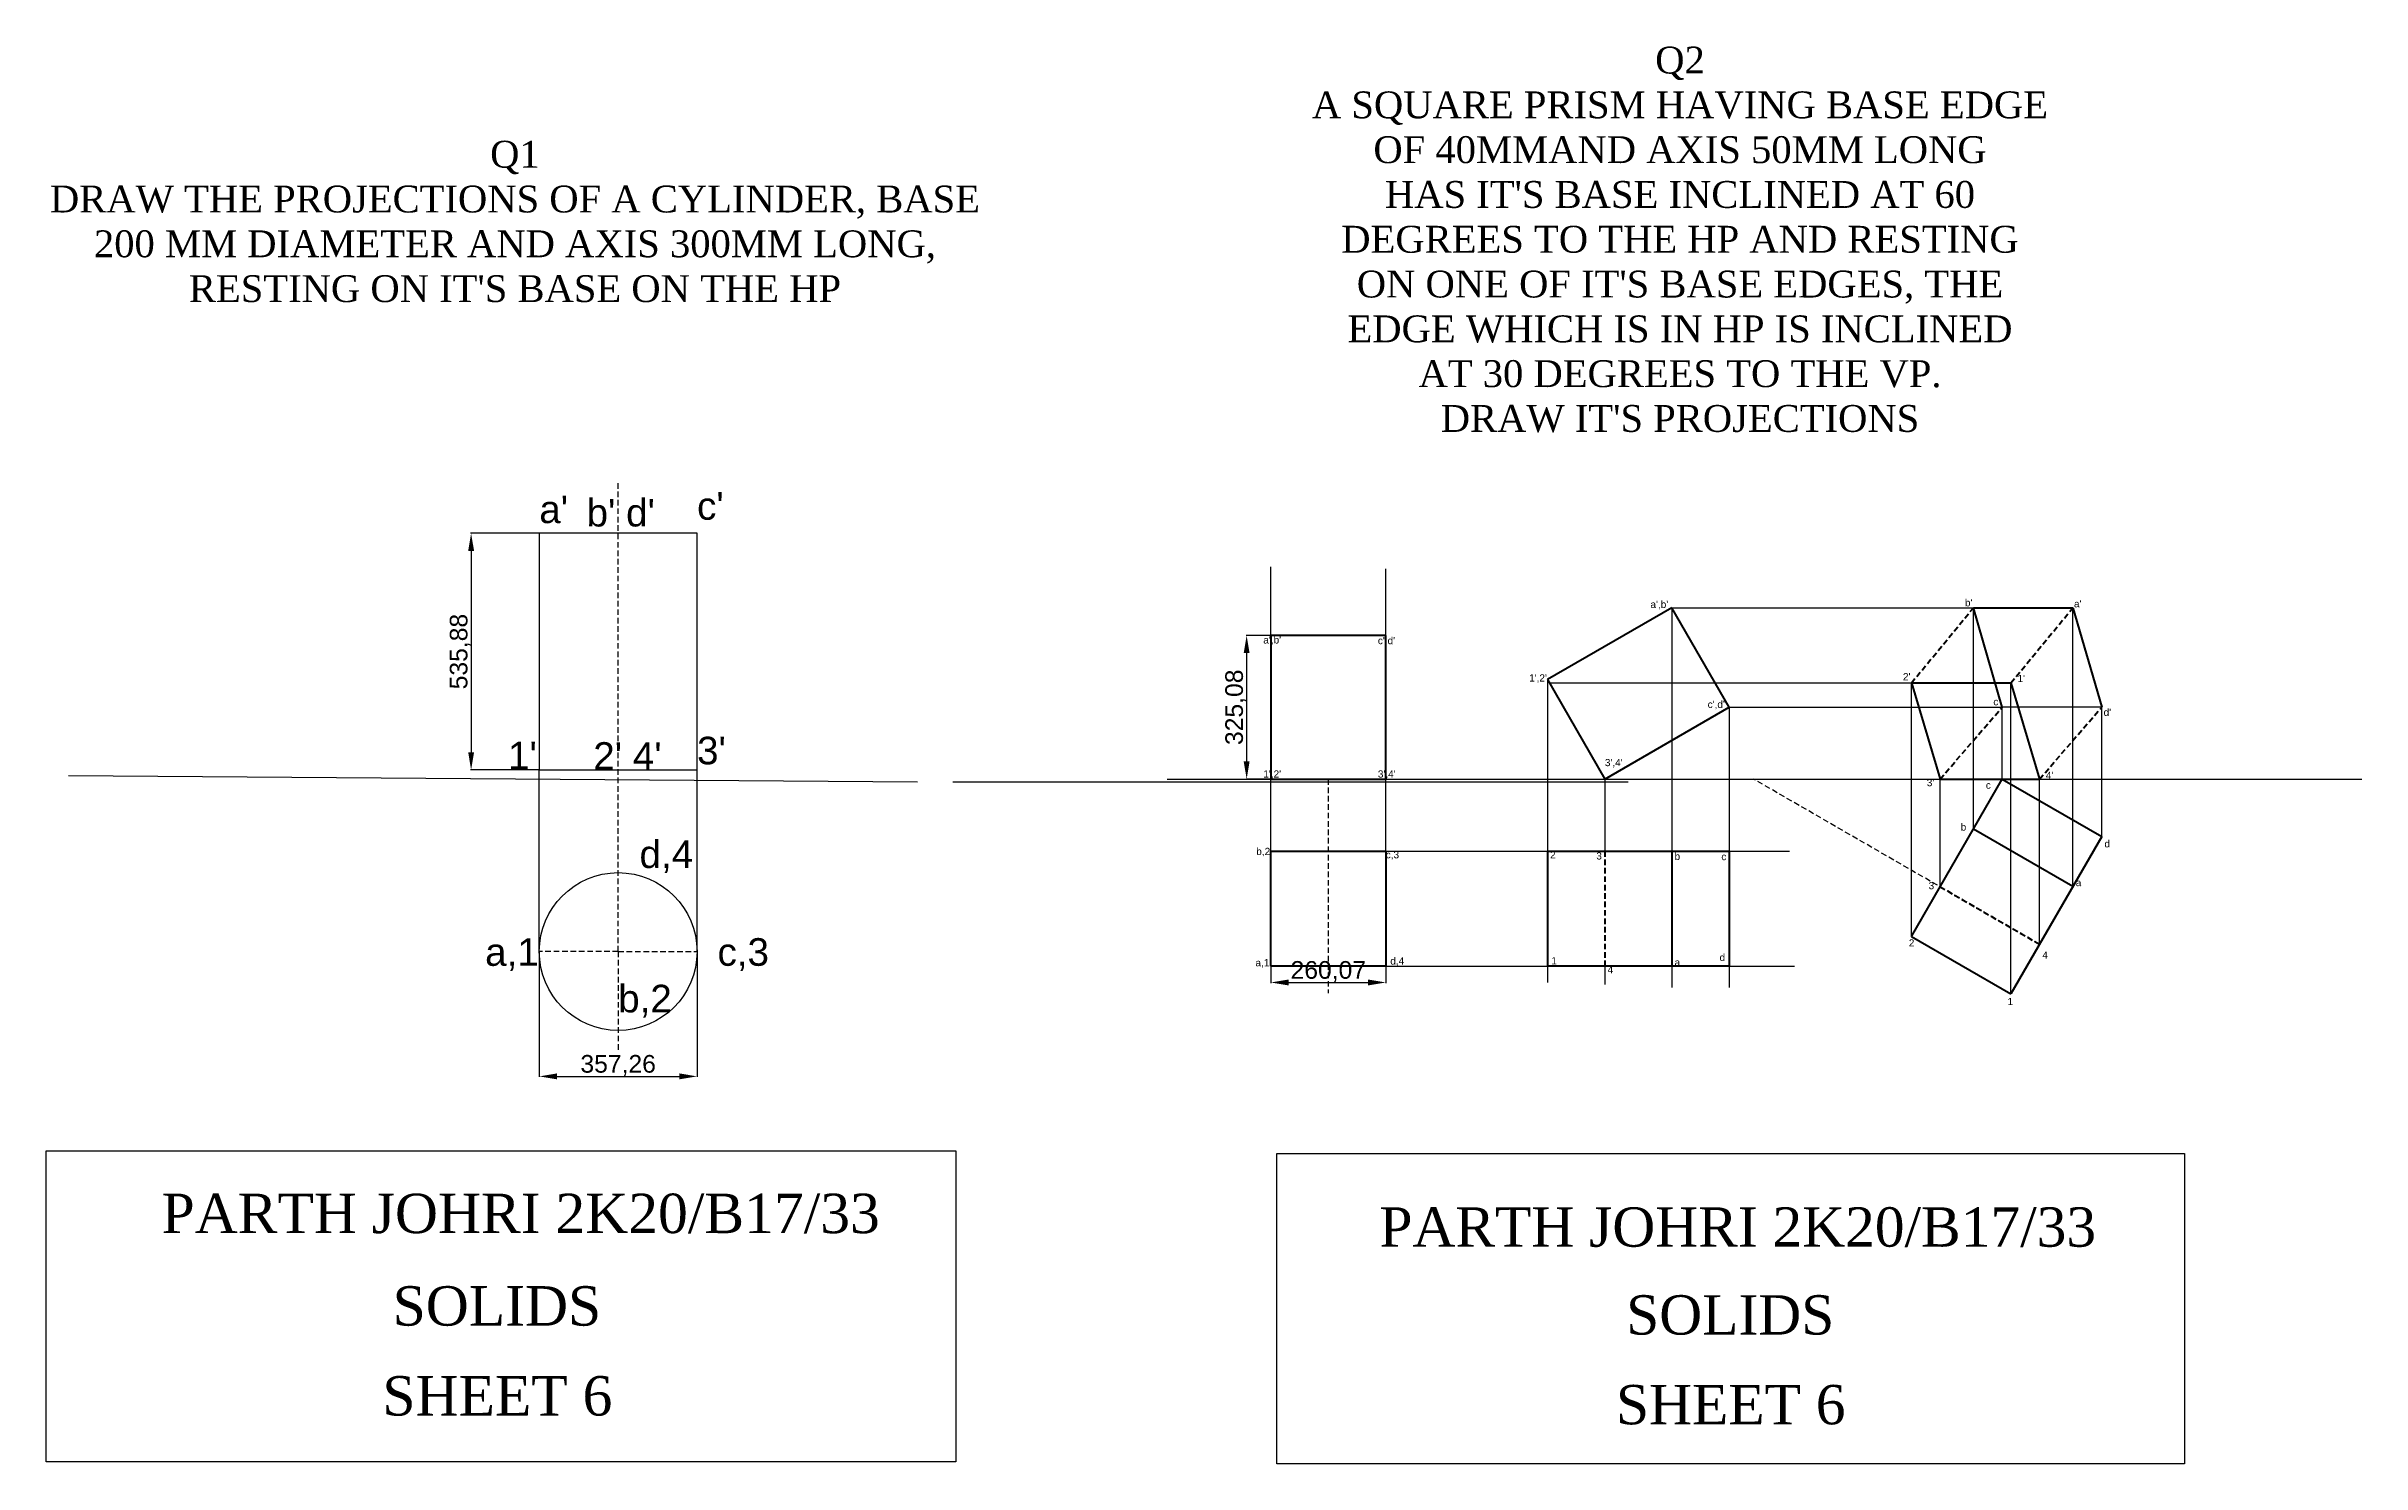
# Model space of a CAD drawing. Header units: millimetres. Extents: x 833 to 6076, y 463 to 3672.
import ezdxf

# ---------------------------------------------------------------- set-up
doc = ezdxf.new("R2010")
doc.units = ezdxf.units.MM
doc.linetypes.add('DASHED', pattern=[19.05, 12.7, -6.35])
doc.styles.get("Standard").update_dxf_attribs({"font": 'Arial.ttf'})
doc.dimstyles.new('ISO-25', dxfattribs={"dimtxt": 40, "dimasz": 40, "dimexe": 1.25, "dimexo": 0.625, "dimtad": 1, "dimtxsty": 'Standard', "dimcen": 2.5, "dimadec": 0, "dimazin": 0, "dimtfac": 1, "dimtmove": 0, "dimatfit": 3, "dimfxl": 1, "dimarcsym": 0})

# ---------------------------------------------------------------- blocks, each defined once
blk = doc.blocks.new('*D1')
at = {"color": 0, "lineweight": -2, "transparency": 16777216}
for p, q in [((1949.2, 1621.5), (1949.2, 1338.3)), ((2306.5, 1621.5), (2306.5, 1338.3)), ((1989.2, 1339.6), (2266.5, 1339.6))]:
    blk.add_line(p, q, dxfattribs=at)
at = {"color": 0, "transparency": 16777216}
for points in [[(1989.2, 1346.3), (1989.2, 1332.9), (1949.2, 1339.6)], [(2266.5, 1346.3), (2266.5, 1332.9), (2306.5, 1339.6)]]:
    blk.add_solid(points, dxfattribs=at)
at = {"layer": 'Defpoints', "color": 0, "transparency": 16777216}
for p in [(1949.2, 1622.2), (2306.5, 1622.2), (2306.5, 1339.6)]:
    blk.add_point(p, dxfattribs=at)
at = {"color": 0, "transparency": 16777216, "insert": (2127.8, 1364.3), "char_height": 40, "attachment_point": 5}
blk.add_mtext('357,26', dxfattribs=at)
blk = doc.blocks.new('*D2')
at = {"color": 0, "lineweight": -2, "transparency": 16777216}
for p, q in [((1948.6, 2569.3), (1793.6, 2569.3)), ((1794.8, 2529.3), (1794.8, 2073.4)), ((1948.6, 2033.4), (1793.6, 2033.4))]:
    blk.add_line(p, q, dxfattribs=at)
at = {"color": 0, "transparency": 16777216}
for points in [[(1788.2, 2529.3), (1801.5, 2529.3), (1794.8, 2569.3)], [(1788.2, 2073.4), (1801.5, 2073.4), (1794.8, 2033.4)]]:
    blk.add_solid(points, dxfattribs=at)
at = {"layer": 'Defpoints', "color": 0, "transparency": 16777216}
for p in [(1949.2, 2569.3), (1794.8, 2033.4), (1949.2, 2033.4)]:
    blk.add_point(p, dxfattribs=at)
at = {"color": 0, "transparency": 16777216, "insert": (1770.2, 2301.3), "char_height": 40, "attachment_point": 5, "rotation": 90}
blk.add_mtext('535,88', dxfattribs=at)
blk = doc.blocks.new('*D4')
at = {"color": 0, "lineweight": -2, "transparency": 16777216}
for p, q in [((3605.9, 1588.9), (3605.9, 1551)), ((3865.9, 1588.9), (3865.9, 1551)), ((3645.9, 1552.2), (3825.9, 1552.2))]:
    blk.add_line(p, q, dxfattribs=at)
at = {"color": 0, "transparency": 16777216}
for points in [[(3645.9, 1558.9), (3645.9, 1545.5), (3605.9, 1552.2)], [(3825.9, 1558.9), (3825.9, 1545.5), (3865.9, 1552.2)]]:
    blk.add_solid(points, dxfattribs=at)
at = {"layer": 'Defpoints', "color": 0, "transparency": 16777216}
for p in [(3605.9, 1589.5), (3865.9, 1589.5), (3865.9, 1552.2)]:
    blk.add_point(p, dxfattribs=at)
at = {"color": 0, "transparency": 16777216, "insert": (3735.9, 1576.9), "char_height": 40, "attachment_point": 5}
blk.add_mtext('260,07', dxfattribs=at)
blk = doc.blocks.new('*D5')
at = {"color": 0, "lineweight": -2, "transparency": 16777216}
for p, q in [((3605.2, 2337.8), (3549.7, 2337.8)), ((3551, 2297.8), (3551, 2052.7)), ((3605.2, 2012.7), (3549.7, 2012.7))]:
    blk.add_line(p, q, dxfattribs=at)
at = {"color": 0, "transparency": 16777216}
for points in [[(3544.3, 2297.8), (3557.6, 2297.8), (3551, 2337.8)], [(3544.3, 2052.7), (3557.6, 2052.7), (3551, 2012.7)]]:
    blk.add_solid(points, dxfattribs=at)
at = {"layer": 'Defpoints', "color": 0, "transparency": 16777216}
for p in [(3605.9, 2337.8), (3551, 2012.7), (3605.9, 2012.7)]:
    blk.add_point(p, dxfattribs=at)
at = {"color": 0, "transparency": 16777216, "insert": (3526.3, 2175.2), "char_height": 40, "attachment_point": 5, "rotation": 90}
blk.add_mtext('325,08', dxfattribs=at)

msp = doc.modelspace()

# ---------------------------------------------------------------- linework, layer by layer
at = {"linetype": 'DASHED'}
for p, q in [((2127.849, 1622.173), (2127.849, 2685.737)), ((3735.904, 2012.707), (3735.904, 1527.822)), ((5346.39, 1638.818), (4698.796, 2012.707)), ((2127.849, 1622.173), (1949.221, 1622.173)), ((2127.849, 1622.173), (2306.477, 1622.173)), ((2127.849, 1622.173), (2127.849, 1395.427))]:
    msp.add_line(p, q, dxfattribs=at)
for p, q in [((2306.477, 2569.252), (1949.221, 2569.252)), ((1949.221, 2569.252), (1949.221, 2033.368)), ((2306.477, 2033.368), (2306.477, 2569.252)), ((3605.872, 2337.788), (3605.872, 2492.946)), ((3865.937, 2337.788), (3865.937, 2488.561)), ((4513.636, 2400.471), (4513.636, 1849.547)), ((4513.636, 2400.471), (5196.915, 2400.471)), ((5196.915, 1900.051), (5196.915, 2400.471)), ((5422.138, 1770.018), (5422.138, 2400.471)), ((4232.107, 2237.93), (4232.107, 1849.547)), ((4236.56, 2230.218), (5056.15, 2230.218)), ((5056.15, 2012.707), (5056.15, 2230.218)), ((5281.374, 2012.707), (5281.374, 2230.218)), ((4643.669, 2175.248), (4643.669, 1849.547)), ((4643.669, 2175.248), (5261.931, 2175.248)), ((5261.931, 2012.662), (5261.931, 2175.248)), ((5487.155, 2175.248), (5261.931, 2175.248)), ((5487.155, 1882.63), (5487.155, 2175.248)), ((883.183, 2020.686), (2805.916, 2006.757)), ((1949.221, 1622.173), (1949.221, 2033.368)), ((1949.221, 2033.368), (2306.477, 2033.368)), ((2306.477, 1622.173), (2306.477, 2033.368)), ((2885.524, 2006.757), (4415.142, 2006.757)), ((3370.939, 2012.707), (3605.872, 2012.707)), ((3605.872, 1849.547), (3605.872, 2012.707)), ((3865.937, 1849.547), (3865.937, 2012.707)), ((3865.937, 2012.707), (5056.15, 2012.707)), ((4362.14, 2012.707), (4362.14, 1849.547)), ((4362.14, 2012.707), (5056.15, 2012.707)), ((5056.15, 1656.239), (5056.15, 2012.707)), ((5056.15, 2012.707), (5121.167, 2012.707)), ((5121.167, 1768.851), (5121.167, 2012.707)), ((5281.374, 1526.207), (5281.374, 2012.707)), ((5346.39, 1638.818), (5346.39, 2012.707)), ((5346.39, 2012.707), (6075.961, 2012.707)), ((5346.39, 2012.707), (6075.961, 2012.707)), ((3865.937, 1849.547), (4232.107, 1849.547)), ((4643.669, 1849.547), (4780.525, 1849.547)), ((3865.937, 1589.482), (4362.14, 1589.482)), ((4232.107, 1589.482), (4232.107, 1552.151)), ((4362.14, 1589.482), (4362.14, 1547.765)), ((4513.636, 1589.482), (4513.636, 1541.186)), ((4643.669, 1589.482), (4643.669, 1541.186)), ((4643.669, 1589.482), (4791.503, 1589.482))]:
    msp.add_line(p, q)
at = {"lineweight": 211}
for p, q in [((4513.636, 2400.471), (4232.107, 2237.93)), ((4643.669, 2175.248), (4513.636, 2400.471)), ((5196.915, 2400.471), (5422.138, 2400.471)), ((5261.931, 2175.248), (5196.915, 2400.471)), ((5422.138, 2400.471), (5487.155, 2175.248)), ((3865.937, 2337.788), (3605.872, 2337.788)), ((3605.872, 2337.788), (3605.872, 2012.707)), ((3865.937, 2012.707), (3865.937, 2337.788)), ((4232.107, 2237.93), (4362.14, 2012.707)), ((5056.15, 2230.218), (5281.374, 2230.218)), ((5056.15, 2230.218), (5121.167, 2012.707)), ((5281.374, 2230.218), (5346.39, 2012.707)), ((4362.14, 2012.707), (4643.669, 2175.248)), ((3605.872, 2012.707), (3865.937, 2012.707)), ((5056.15, 1656.239), (5261.931, 2012.662)), ((5121.167, 2012.707), (5346.39, 2012.707)), ((5261.931, 2012.662), (5487.155, 1882.63)), ((5196.915, 1900.051), (5422.138, 1770.018)), ((3605.872, 1589.482), (3605.872, 1849.547)), ((3605.872, 1849.547), (3865.937, 1849.547)), ((3865.937, 1849.547), (3865.937, 1589.482)), ((4232.107, 1849.547), (4232.107, 1589.482)), ((4232.107, 1849.547), (4643.669, 1849.547)), ((4513.636, 1849.547), (4513.636, 1589.482)), ((4643.669, 1849.547), (4643.669, 1589.482)), ((5487.155, 1882.63), (5281.374, 1526.207)), ((5056.15, 1656.239), (5281.374, 1526.207)), ((3865.937, 1589.482), (3605.872, 1589.482)), ((4643.669, 1589.482), (4232.107, 1589.482))]:
    msp.add_line(p, q, dxfattribs=at)
at = {"linetype": 'DASHED', "lineweight": 211}
for p, q in [((5056.15, 2230.218), (5196.915, 2400.471)), ((5281.374, 2230.218), (5422.138, 2400.471)), ((5121.167, 2012.707), (5261.931, 2175.248)), ((5346.39, 2012.707), (5487.155, 2175.248)), ((4362.14, 1849.547), (4362.14, 1589.482)), ((5121.167, 1768.851), (5346.39, 1638.818))]:
    msp.add_line(p, q, dxfattribs=at)
for points in [[(832.855, 1170.951), (2892.785, 1170.951), (2892.785, 467.158), (832.855, 467.158)], [(3619.388, 1165.08), (5674.885, 1165.08), (5674.885, 462.801), (3619.388, 462.801)]]:
    msp.add_lwpolyline(points, close=True)
msp.add_circle((2127.849, 1622.173), 178.628)

# ---------------------------------------------------------------- texts
at = {"color": 7, "linetype": 'DASHED', "true_color": 0xffffff, "char_height": 60.840364, "attachment_point": 1}
for s, width, insert in [("\\pxqc;{\\fTimes New Roman|b0|i0|c0|p0;Q2\\PA SQUARE PRISM HAVING BASE EDGE \\POF 40MMAND AXIS 50MM LONG HAS IT'S BASE INCLINED AT 60 DEGREES TO THE HP AND RESTING ON ONE OF IT'S BASE EDGES, THE EDGE WHICH IS IN HP IS INCLINED AT 30 DEGREES TO THE VP. \\PDRAW IT'S PROJECTIONS}", 1590.71557, (3736.94, 3670.859)), ("\\pxqc;{\\fTimes New Roman|b0|i0|c0|p0;Q1 \\PDRAW THE PROJECTIONS OF A CYLINDER, BASE 200 MM DIAMETER AND AXIS 300MM LONG, RESTING ON IT'S BASE ON THE HP}", 2143.13978, (822.513, 3457.708))]:
    msp.add_mtext_dynamic_manual_height_columns(s, width=width, gutter_width=304.202, heights=[0], dxfattribs=dict(at, insert=insert))
at = {"attachment_point": 1}
for s, width, gutter_width, insert, char_height in [("a'", 180.42013, 543.389, (1949.221, 2654.64), 62.5197), ("b' d'", 180.42013, 543.389, (2056.298, 2647.053), 62.5197), ("c'", 180.42013, 543.389, (2306.477, 2662.227), 62.5197), ("a',b'", 299.71646, 1977.809, (4465.364, 2416.269), 16.2541), ("b'", 299.71646, 1977.809, (5177.517, 2419.94), 16.2541), ("a'", 299.71646, 1977.809, (5424.442, 2417.645), 16.2541), ("a',b'", 299.71646, 1977.809, (3588.722, 2335.874), 16.2541), ("c',d'", 299.71646, 1977.809, (3848.124, 2334.323), 16.2541), ("1',2'", 299.71646, 1977.809, (4190.59, 2249.754), 16.2541), ("2'", 299.71646, 1977.809, (5037.131, 2252.542), 16.2541), ("1'", 299.71646, 1977.809, (5296.482, 2248.491), 16.2541), ("c',d'", 299.71646, 1977.809, (4594.914, 2189.842), 16.2541), ("c'", 299.71646, 1977.809, (5241.821, 2195.797), 16.2541), ("d'", 299.71646, 1977.809, (5491.53, 2172.052), 16.2541), ("1'", 180.42013, 543.389, (1878.453, 2097.253), 62.5197), ("3'", 180.42013, 543.389, (2306.477, 2108.511), 62.5197), ("2' 4'", 180.42013, 543.389, (2071.486, 2096.144), 62.5197), ("3',4'", 299.71646, 1977.809, (4362.14, 2058.147), 16.2541), ("1',2'", 299.71646, 1977.809, (3588.722, 2032.243), 16.2541), ("3',4'", 299.71646, 1977.809, (3848.124, 2032.243), 16.2541), ("3'", 299.71646, 1977.809, (5091.143, 2012.707), 16.2541), (' c', 299.71646, 1977.809, (5218.528, 2007.134), 16.2541), ("4'", 299.71646, 1977.809, (5360.697, 2029.227), 16.2541), (' b', 299.71646, 1977.809, (5161.539, 1912.271), 16.2541), ('d,4', 180.42013, 543.389, (2176.152, 1873.89), 62.5197), ('b,2', 299.71646, 1977.809, (3572.764, 1857.015), 16.2541), ('c,3', 299.71646, 1977.809, (3865.937, 1849.547), 16.2541), (' 2', 299.71646, 1977.809, (4232.107, 1849.547), 16.2541), (' 3', 299.71646, 1977.809, (4336.465, 1846.829), 16.2541), (' b', 299.71646, 1977.809, (4513.636, 1845.87), 16.2541), (' c', 299.71646, 1977.809, (4619.621, 1845.306), 16.2541), (' d', 299.71646, 1977.809, (5487.155, 1874.325), 16.2541), (' a', 299.71646, 1977.809, (5422.138, 1786.538), 16.2541), (' 3', 299.71646, 1977.809, (5089.006, 1779.55), 16.2541), ('a,1', 180.42013, 543.389, (1826.588, 1652.402), 62.5197), ('c,3', 180.42013, 543.389, (2352.813, 1652.465), 62.5197), (' 2', 299.71646, 1977.809, (5044.105, 1649.902), 16.2541), ('a,1', 299.71646, 1977.809, (3570.824, 1605.074), 16.2541), ('d,4', 299.71646, 1977.809, (3876.241, 1609.018), 16.2541), ('1', 299.71646, 1977.809, (4240.907, 1609.455), 16.254), (' 4', 299.71646, 1977.809, (4362.14, 1589.482), 16.2541), (' a', 299.71646, 1977.809, (4513.636, 1605.802), 16.2541), (' d', 299.71646, 1977.809, (4615.557, 1616.961), 16.2541), (' 4', 299.71646, 1977.809, (5346.39, 1622.239), 16.2541), ('b,2', 180.42013, 543.389, (2127.849, 1547.03), 62.5197), ('1', 299.71646, 1977.809, (5273.791, 1517.093), 16.254), ('\\pxt1,20;{\\fTimes New Roman|b0|i0|c0|p0;PARTH JOHRI 2K20/B17/33}', 2700.02096, 446.57, (1093.859, 1074.098), 89.31392), ('\\pxt1,20;{\\fTimes New Roman|b0|i0|c0|p0;PARTH JOHRI 2K20/B17/33}', 2694.21121, 445.609, (3851.648, 1043.197), 89.12174), ('\\pxqc;{\\fTimes New Roman|b0|i0|c0|p0;SOLIDS}', 1716.60814, 446.57, (994.936, 864.705), 89.31392), ('\\pxqc;{\\fTimes New Roman|b0|i0|c0|p0;SOLIDS}', 1712.91445, 445.609, (3789.519, 844.259), 89.12174), ('\\pxqc,t7;{\\fTimes New Roman|b0|i0|c0|p0;SHEET 6}', 1134.70708, 446.57, (1286.955, 661.128), 89.31392), ('{\\fTimes New Roman|b0|i0|c0|p0;SHEET 6}', 1132.26548, 445.609, (4387.371, 641.12), 89.12174)]:
    msp.add_mtext_dynamic_manual_height_columns(s, width=width, gutter_width=gutter_width, heights=[0], dxfattribs=dict(at, insert=insert, char_height=char_height))

# ---------------------------------------------------------------- dimensions: what is measured, and where the dimension line sits
for base, p1, p2, picture, middle in [((1794.822, 2033.368), (1949.221, 2569.252), (1949.221, 2033.368), '*D2', (1770.158, 2301.31)), ((3550.97, 2012.707), (3605.872, 2337.788), (3605.872, 2012.707), '*D5', (3526.307, 2175.248))]:
    dim = msp.add_linear_dim(base=base, p1=p1, p2=p2, angle=90, dimstyle='ISO-25')
    dim.commit()
    dim.dimension.update_dxf_attribs({"geometry": picture, "text_midpoint": middle})
for base, p1, p2, picture, middle in [((2306.477, 1339.589), (1949.221, 1622.173), (2306.477, 1622.173), '*D1', (2127.849, 1364.252)), ((3865.9372, 1552.203), (3605.8718, 1589.4819), (3865.9372, 1589.4819), '*D4', (3735.9045, 1576.8662))]:
    dim = msp.add_linear_dim(base=base, p1=p1, p2=p2, dimstyle='ISO-25')
    dim.commit()
    dim.dimension.update_dxf_attribs({"geometry": picture, "text_midpoint": middle})

doc.saveas('drawing.dxf')
